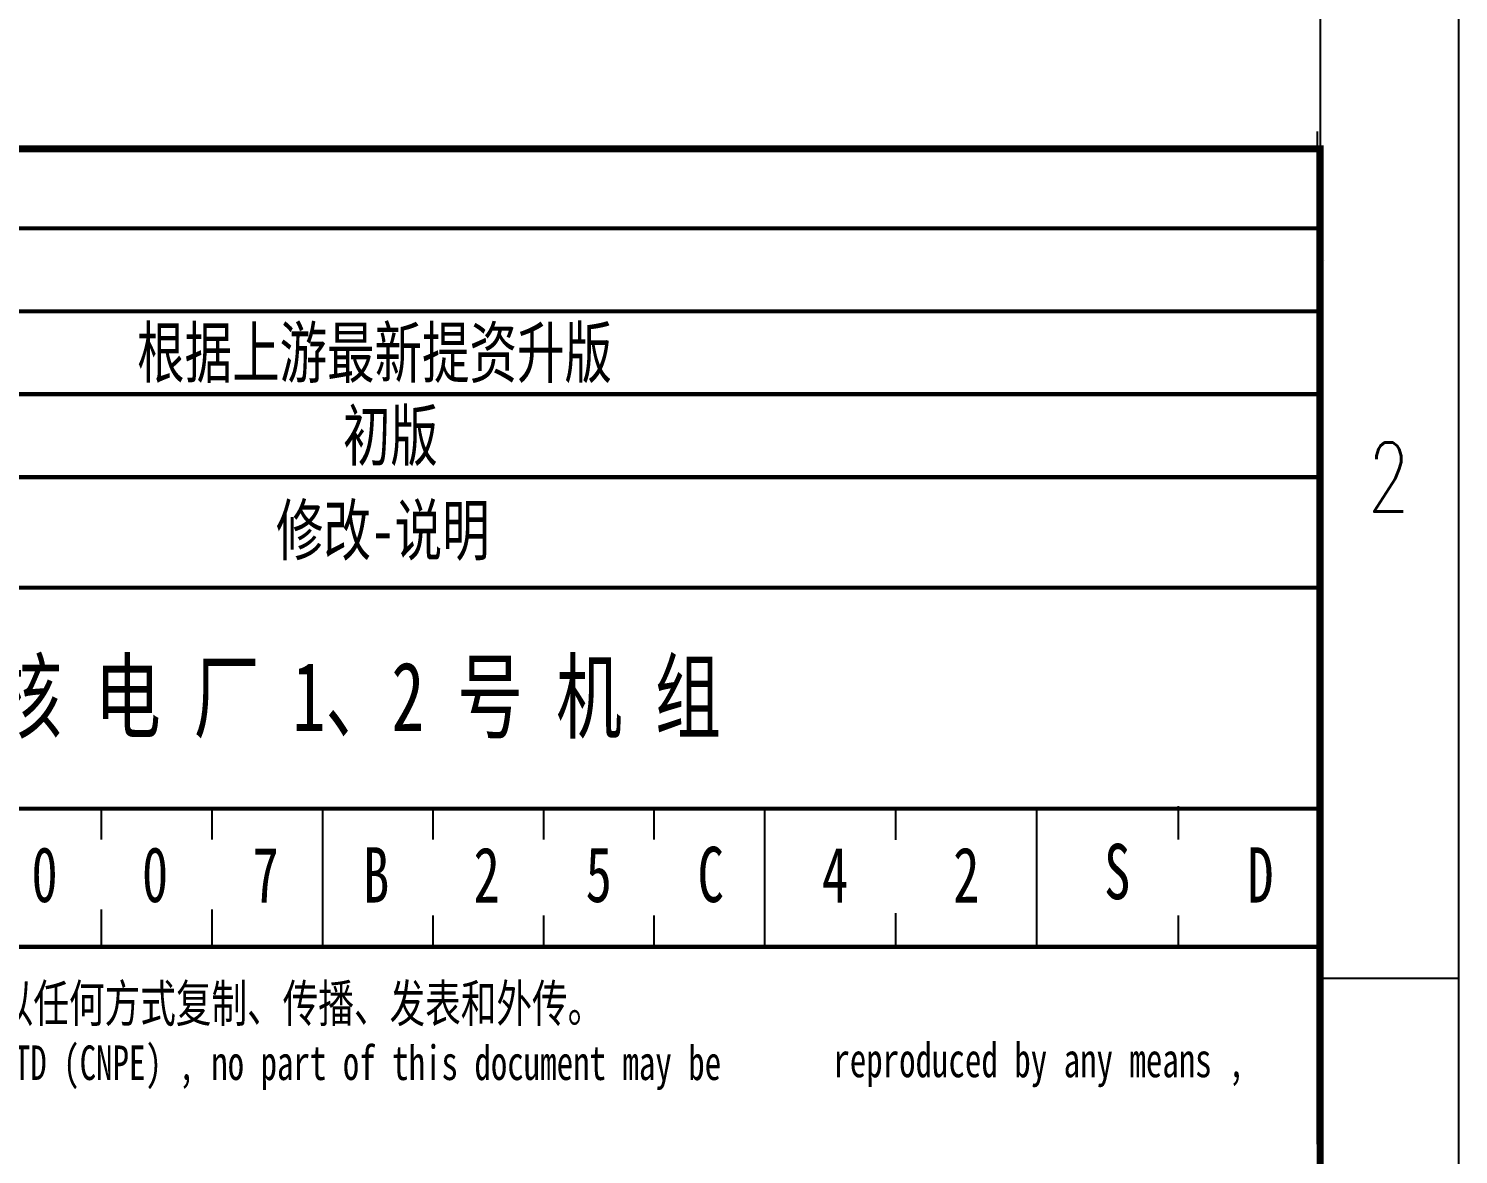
# Model space of a CAD drawing. Extents: x -383207 to 558143, y -95136 to 11777.
# Drawn here: x 189836 to 195010, y -90167 to -86093 of the extents above; entities that cross this region are included whole.
import ezdxf
from ezdxf.enums import TextEntityAlignment as Align

# ---------------------------------------------------------------- set-up
doc = ezdxf.new("R2010")
doc.units = 0
doc.layers.get('0').update_dxf_attribs({"linetype": 'CONTINUOUS'})
doc.layers.add('1', color=7, linetype='CONTINUOUS')
doc.layers.add('DIM', color=3, linetype='CONTINUOUS')
doc.styles.add('HZ', font='TXT.shx', dxfattribs={"width": 0.7, "bigfont": 'hz.shx'})
doc.styles.add('宋体', font='', dxfattribs={"width": 0.7})
doc.styles.get('宋体').set_extended_font_data('SimSun')

# ---------------------------------------------------------------- blocks, each defined once
blk = doc.blocks.new('tk')
at = {"color": 4}
for p, q in [((719581, -69998.6), (719581, -99698.6)), ((719081, -70498.6), (719081, -99198.6)), ((719081, -84848.6), (719081, -99198.6)), ((719081, -84848.6), (719081, -99198.6)), ((719081, -84848.6), (719081, -99198.6)), ((719081, -84848.6), (719081, -99198.6)), ((719081, -95611.1), (719581, -95611.1))]:
    blk.add_line(p, q, dxfattribs=at)
at = {"color": 4, "style": 'HZ', "width": 0.7}
blk.add_text('2', height=250, dxfattribs=at).set_placement((719329, -93923.3), align=Align.CENTER)

msp = doc.modelspace()

# ---------------------------------------------------------------- linework, layer by layer
msp.add_lwpolyline([(152959.9, -63916.5), (195009.9, -63916.5), (195009.9, -93616.5), (152959.9, -93616.5)], close=True)
at = {"layer": '1', "color": 2}
for p, q in [((194500, -90130.9), (194500, -86465.5)), ((194509.9, -90113.6), (194509.9, -86528.1)), ((194526.8, -86932.7), (194526.8, -86932.7)), ((194526.8, -86932.7), (194526.8, -86932.7)), ((194526.8, -86932.7), (194526.8, -86932.7)), ((194526.8, -86932.7), (194526.8, -86932.7)), ((190099.8, -89028.2), (190099.8, -88916.3)), ((190499.8, -89028.2), (190499.8, -88916.3)), ((190899.9, -89416.4), (190899.9, -88916.3)), ((191299.9, -89028.2), (191299.9, -88916.3)), ((191699.9, -89028.2), (191699.9, -88916.3)), ((192099.9, -89028.2), (192099.9, -88916.3)), ((192499.9, -89416.4), (192499.9, -88916.3)), ((192974.5, -89028.7), (192974.5, -88916.3)), ((193484.6, -89419.4), (193484.6, -88919.3)), ((193996.9, -89028.2), (193996.9, -88907.7)), ((190099.8, -89416.4), (190099.8, -89280.5)), ((190499.8, -89416.4), (190499.8, -89280.5)), ((191299.9, -89416.4), (191299.9, -89303.1)), ((191699.9, -89416.4), (191699.9, -89303.1)), ((192099.9, -89416.4), (192099.9, -89303.1)), ((192974.5, -89411.7), (192974.5, -89294.5)), ((193996.9, -89416.4), (193996.9, -89303.1)), ((194500, -89416.4), (185499.6, -89416.4))]:
    msp.add_line(p, q, dxfattribs=at)
at = {"layer": '1'}
msp.add_line((194504, -90130.9), (194504, -86545.4), dxfattribs=at)
at = {"layer": '1', "color": 7}
msp.add_line((194520.9, -86950), (194520.9, -86950), dxfattribs=at)
msp.add_line((194520.9, -86950), (194520.9, -86950), dxfattribs=at)
msp.add_line((194520.9, -86950), (194520.9, -86950), dxfattribs=at)
msp.add_line((194520.9, -86950), (194520.9, -86950), dxfattribs=at)
at = {"layer": '1', "color": 2, "const_width": 25}
msp.add_lwpolyline([(185509.5, -93116.5), (194509.9, -93116.5), (194509.9, -86528.1), (185509.5, -86528.1)], close=True, dxfattribs=at)
at = {"layer": '1', "color": 2, "const_width": 15}
for points in [[(185499.6, -86816.2), (194500, -86816.2)], [(185499.6, -87116.2), (194500, -87116.2)], [(185499.6, -87416.3), (194500, -87416.3)], [(185499.6, -87716.3), (194500, -87716.3)], [(185499.6, -88116.3), (194500, -88116.3)], [(185499.6, -88916.3), (194500, -88916.3)], [(185499.6, -89416.4), (194500, -89416.4)], [(185509.5, -89416.4), (194509.9, -89416.4)]]:
    msp.add_lwpolyline(points, dxfattribs=at)

# ---------------------------------------------------------------- block references
at = {"layer": 'DIM'}
msp.add_blockref('tk', (-524571, 6082.1), dxfattribs=at)

# ---------------------------------------------------------------- texts
at = {"color": 2, "style": '宋体', "width": 0.7}
msp.add_text('浙 江 金 七 门 核 电 厂 1、2 号 机 组', height=250.012, dxfattribs=at).set_placement((187928.7, -88635.3))
at = {"color": 2, "linetype": 'Continuous', "char_height": 200, "attachment_point": 5, "style": '宋体'}
for s, insert in [('S', (193775.4, -89145.3)), ('0', (189893.3, -89155.8)), ('B', (191093.4, -89155.8)), ('2', (191493.4, -89155.8)), ('5', (191899, -89155.8)), ('C', (192304, -89155.8)), ('4', (192754.1, -89155.8)), ('2', (193229.1, -89155.8)), ('D', (194293.5, -89155.8))]:
    msp.add_mtext_dynamic_manual_height_columns(s, width=338.022, gutter_width=50, heights=[0], dxfattribs=dict(at, insert=insert))
at = {"color": 1, "linetype": 'Continuous', "char_height": 200, "attachment_point": 5, "style": '宋体'}
for s, insert in [('0', (190293.3, -89155.8)), ('7', (190693.3, -89155.8))]:
    msp.add_mtext_dynamic_manual_height_columns(s, width=200.01, gutter_width=2, heights=[0], dxfattribs=dict(at, insert=insert))
at = {"layer": '1', "color": 2, "style": '宋体', "width": 0.7}
for s, height, p in [('根据上游最新提资升版', 180, (190228.3, -87355.6)), ('初版', 180.01, (190973.2, -87655.7)), ('修改-说明', 180.01, (190730.9, -87998.1))]:
    msp.add_text(s, height=height, dxfattribs=at).set_placement(p)
at = {"layer": '1', "color": 2, "ltscale": 0.8, "style": '宋体', "width": 0.7}
for s, height, p in [('本文件产权属中国核电工程有限公司（CNPE）所有，未经书面许可，不得以任何方式复制、传播、发表和外传。', 135.007, (185599.6, -89688.4)), ('This document is the property of China Nuclear Power Engineering CO.,LTD (CNPE) , no part of this document may be', 125.0062, (185615.3, -89898.1)), ('reproduced by any means , ', 125.006, (192747.9, -89888.1))]:
    msp.add_text(s, height=height, dxfattribs=at).set_placement(p)

doc.saveas('drawing.dxf')
